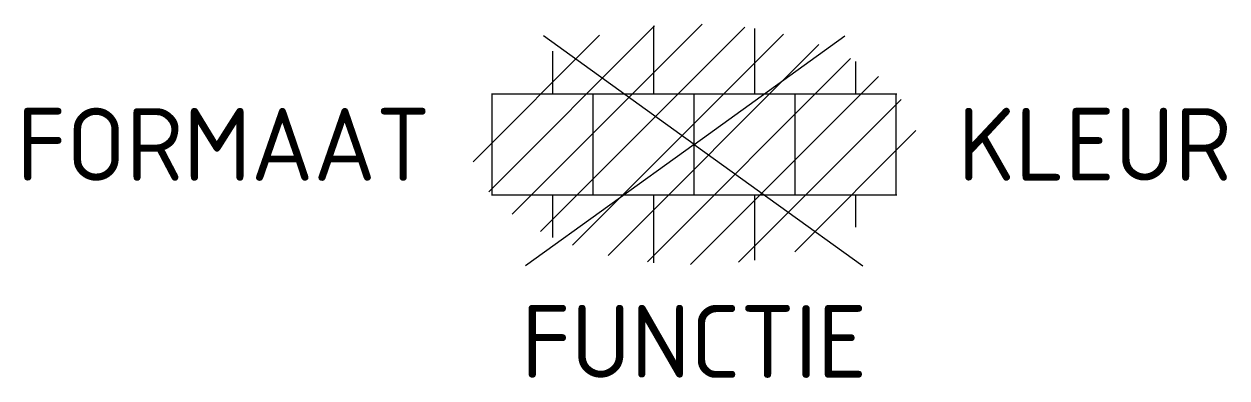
# Model space of a CAD drawing. Header units: metres. Extents: x -16.6 to 13.2, y -5.8 to 3.
import ezdxf
from ezdxf.enums import TextEntityAlignment as Align

# ---------------------------------------------------------------- set-up
doc = ezdxf.new("R2010")
doc.units = ezdxf.units.M
doc.styles.add('NLCS-ISO', font='NLCS-ISO.ttf')

msp = doc.modelspace()

# ---------------------------------------------------------------- linework, layer by layer
for p, q in [((-5.467, -0.43), (-2.342, 2.695)), ((-5.078, -1.173), (-0.977, 2.928)), ((-4.5, -1.726), (0.199, 2.973)), ((-3.801, -2.159), (1.255, 2.897)), ((0, 0), (-3.728, 2.684)), ((-3.007, -2.496), (2.215, 2.726)), ((-1, 1.25), (-1, 2.926)), ((0, 0), (3.728, 2.684)), ((1.5, 1.25), (1.5, 2.863)), ((-2.126, -2.746), (3.088, 2.467)), ((-3.5, 1.25), (-3.5, 2.302)), ((-1.157, -2.909), (3.873, 2.122)), ((4, 1.25), (4, 2.052)), ((-0.091, -2.975), (4.562, 1.678)), ((-5.014, 1.25), (5.014, 1.25)), ((-5, -1.25), (-5, 1.25)), ((-2.5, -1.25), (-2.5, 1.25)), ((0, -1.25), (0, 1.25)), ((2.5, -1.25), (2.5, 1.25)), ((5, -1.25), (5, 1.25)), ((1.099, -2.916), (5.125, 1.111)), ((2.49, -2.656), (5.488, 0.342)), ((0, 0), (-4.172, -3.003)), ((0, 0), (4.172, -3.003)), ((-5.014, -1.25), (5.014, -1.25)), ((-3.5, -2.302), (-3.5, -1.25)), ((-1, -2.926), (-1, -1.25)), ((1.5, -2.863), (1.5, -1.25)), ((4, -2.052), (4, -1.25))]:
    msp.add_line(p, q)

# ---------------------------------------------------------------- texts
at = {"style": 'NLCS-ISO'}
msp.add_attdef('FORMAAT', text='', height=1.8, dxfattribs=at).set_placement((-6.525, 0), align=Align.MIDDLE_RIGHT)
msp.add_attdef('KLEUR', text='', height=1.8, dxfattribs=at).set_placement((6.525, 0), align=Align.MIDDLE_LEFT)
at = {"style": 'NLCS-ISO', "flags": 1}
msp.add_attdef('FUNCTIE', text='', height=1.8, dxfattribs=at).set_placement((0, -3.975), align=Align.TOP_CENTER)

doc.saveas('drawing.dxf')
